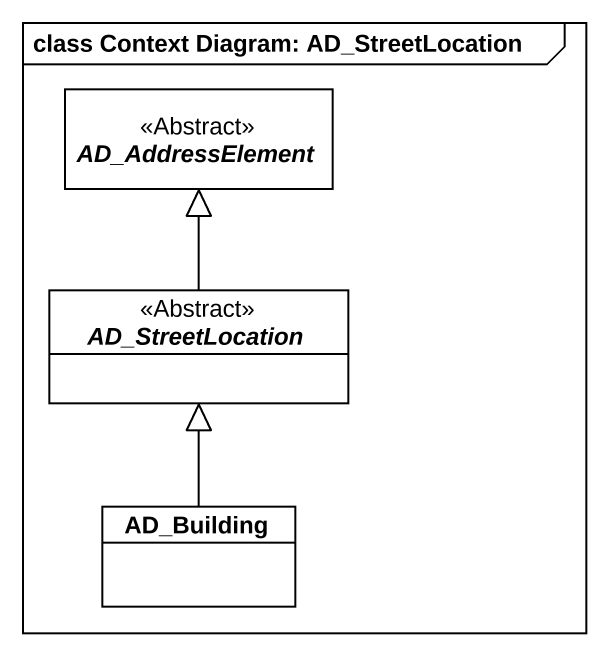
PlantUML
@startuml
mainframe class Context Diagram: AD_StreetLocation
hide circle
hide empty members
abstract class AD_AddressElement <<Abstract>>
abstract class AD_StreetLocation <<Abstract>>
class AD_Building
AD_StreetLocation -up-|> AD_AddressElement
AD_Building -up-|> AD_StreetLocation
@enduml
